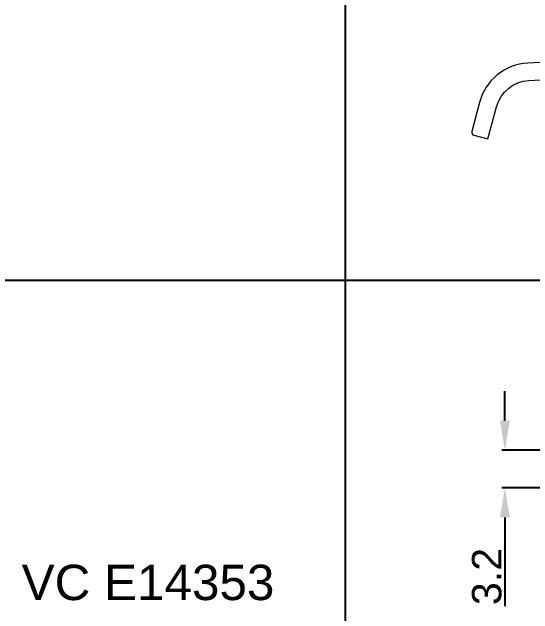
# Model space of a CAD drawing. Header units: millimetres. Extents: x 7018 to 13530, y 4187 to 5692.
# Drawn here: x 9407.2 to 9451.4, y 5096.2 to 5147.3 of the extents above; entities that cross this region are included whole.
import ezdxf

# ---------------------------------------------------------------- set-up
doc = ezdxf.new("R2010")
doc.units = ezdxf.units.MM
doc.layers.add('Dimension', color=3, linetype='Continuous')
doc.styles.get("Standard").update_dxf_attribs({"font": 'arial.ttf'})
doc.dimstyles.new('Standard$0', dxfattribs={"dimtxt": 2.3, "dimasz": 2, "dimexe": 1, "dimexo": 1, "dimgap": 1, "dimtad": 1, "dimdec": 1, "dimzin": 0, "dimdsep": 46, "dimtxsty": 'Standard', "dimcen": 0, "dimclrd": 4, "dimclre": 4, "dimclrt": 4, "dimadec": 1, "dimazin": 0, "dimtfac": 1, "dimtdec": 1, "dimtofl": 0, "dimtmove": 0, "dimatfit": 0, "dimfxl": 1, "dimtfillclr": 256, "dimtolj": 1, "dimtzin": 0, "dimlwd": -1, "dimlwe": -1, "dimarcsym": 1})

# ---------------------------------------------------------------- blocks, each defined once
blk = doc.blocks.new('*D2729')
at = {"layer": 'Defpoints', "color": 0, "transparency": 16777216}
for p in [(9457.029, 5110.13), (9449.001, 5106.93), (9457.029, 5106.93)]:
    blk.add_point(p, dxfattribs=at)
at = {"layer": 'Dimension', "color": 3, "transparency": 16777216}
for p, q in [((9449.001, 5112.63), (9449.001, 5115.13)), ((9456.779, 5110.13), (9448.751, 5110.13)), ((9456.779, 5106.93), (9448.751, 5106.93)), ((9449.001, 5104.43), (9449.001, 5096.905))]:
    blk.add_line(p, q, dxfattribs=at)
for points in [[(9448.584, 5112.63), (9449.418, 5112.63), (9449.001, 5110.13)], [(9448.584, 5104.43), (9449.418, 5104.43), (9449.001, 5106.93)]]:
    blk.add_solid(points, dxfattribs=at)
at = {"layer": 'Dimension', "transparency": 16777216, "insert": (9447.474, 5099.418), "char_height": 2.5, "attachment_point": 5, "rotation": 90}
blk.add_mtext('\\A1;3.2', dxfattribs=at)

msp = doc.modelspace()

# ---------------------------------------------------------------- linework, layer by layer
for p, q in [((9435.47, 5242.873), (9435.47, 4986.912)), ((9387.287, 5124.548), (9783.725, 5124.548))]:
    msp.add_line(p, q)
at = {"lineweight": 13}
msp.add_lwpolyline([(9447.569, 5136.537), (9448.291, 5139.257, -0.324934), (9451.027, 5141.483), (9456.75, 5141.801), (9456.717, 5143.276), (9450.955, 5142.964, 0.325647), (9446.847, 5139.615), (9446.199, 5137.151, 0.415283), (9446.378, 5136.845)], format="xyb", close=True, dxfattribs=at)

# ---------------------------------------------------------------- texts
at = {"insert": (9418.738, 5098.897), "char_height": 2.9997, "width": 34.34827, "attachment_point": 5}
msp.add_mtext('VC E14353', dxfattribs=at)

# ---------------------------------------------------------------- dimensions: what is measured, and where the dimension line sits
at = {"layer": 'Dimension'}
dim = msp.add_linear_dim(base=(9449.001, 5106.93), p1=(9457.029, 5110.13), p2=(9457.029, 5106.93), angle=90, dimstyle='Standard$0', override={"dimtxt": 2.5, "dimasz": 2.5, "dimexe": 0.25, "dimexo": 0.25, "dimgap": 0.25, "dimclrd": 3, "dimclre": 3, "dimclrt": 256, "dimadec": 2, "dimtdec": 2, "dimatfit": 3}, dxfattribs=at)
dim.commit()
dim.dimension.update_dxf_attribs({"geometry": '*D2729', "text_midpoint": (9447.474, 5099.418)})

doc.saveas('drawing.dxf')
